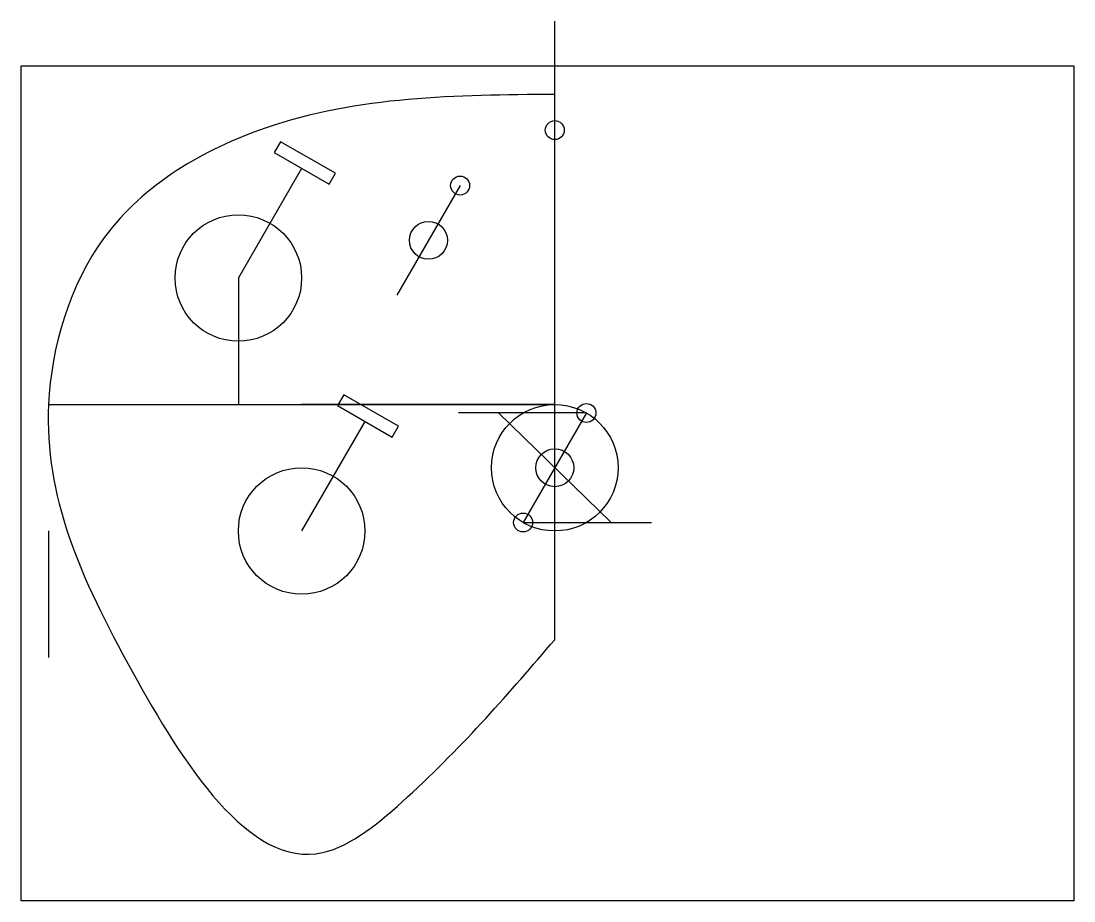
# Model space of a CAD drawing. Header units: millimetres. Extents: x -84 to 819, y -78 to 109.
# Drawn here: x -84.3 to 82, y -78.5 to 60.6 of the extents above; entities that cross this region are included whole.
import ezdxf

# ---------------------------------------------------------------- set-up
doc = ezdxf.new("R2010")
doc.units = ezdxf.units.MM
picture_1 = doc.add_image_def('image1.jpg', size_in_pixel=(562, 446))

msp = doc.modelspace()

# ---------------------------------------------------------------- linework, layer by layer
for p, q in [((0, -37.184), (0, 60.626)), ((-40, 37.321), (-50, 20)), ((-14.956, 34.617), (-24.956, 17.297)), ((-50, 20), (-50, 0)), ((-79.98, 0), (0, 0)), ((0, 0), (-40, 0)), ((5, -1.34), (-15.228, -1.34)), ((8.888, -18.66), (-8.888, -1.34)), ((5, -1.34), (-5, -18.66)), ((-30, -2.679), (-40, -20)), ((-5, -18.66), (15.263, -18.66)), ((-80, -20), (-80, -40))]:
    msp.add_line(p, q)
for points in [[(-34.67, 36.553), (-43.33, 41.553), (-44.33, 39.821), (-35.67, 34.821)], [(-24.67, -3.447), (-33.33, 1.553), (-34.33, -0.179), (-25.67, -5.179)]]:
    msp.add_lwpolyline(points, close=True)
for centre, radius in [((0, 43.383), 1.5), ((-14.956, 34.617), 1.5), ((-50, 20), 10), ((-19.956, 25.957), 3), ((0, -10), 10), ((5, -1.34), 1.5), ((0, -10), 3), ((-40, -20), 10), ((-5, -18.66), 1.5)]:
    msp.add_circle(centre, radius)
at = {"end_tangent": (1, 0)}
msp.add_spline([(0, 49.036), (-45.743, 43.707), (-71.127, 26.469), (-79.98, 0), (-66.687, -42.367), (-36.681, -70.848), (-23.253, -62.05), (0, -37.184)], degree=3, dxfattribs=at)

# ---------------------------------------------------------------- pictures from other files: only their frames are drawn
image = msp.add_image(picture_1, insert=(-84.334, -78.496), size_in_units=(166.373, 132.032))
image.dxf.flags = 7

doc.saveas('drawing.dxf')
